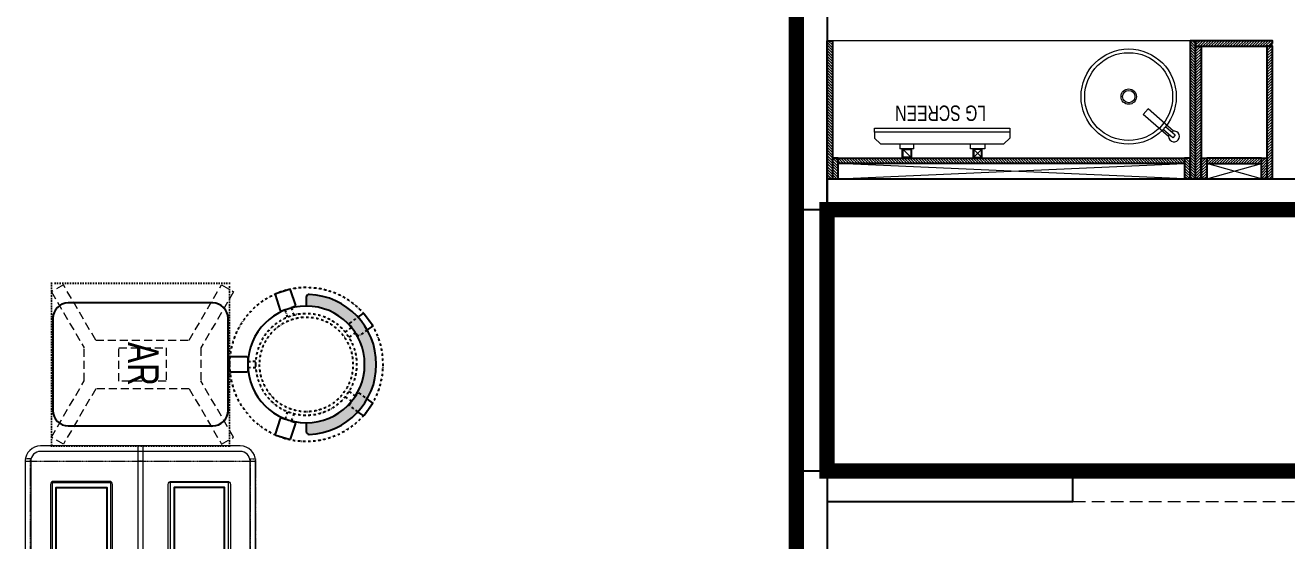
# Model space of a CAD drawing. Header units: feet. Extents: x 3377652 to 3393326, y -5469637 to -5455426.
# Drawn here: x 3385920 to 3390027, y -5465327 to -5463649 of the extents above; entities that cross this region are included whole.
import ezdxf

# ---------------------------------------------------------------- set-up
doc = ezdxf.new("R2010")
doc.units = ezdxf.units.FT
doc.header["$LTSCALE"] = 33
doc.header["$MEASUREMENT"] = 0
for name, pattern in [('a_p6_plan_L18$0$HIDDEN', [0.375, 0.25, -0.125]), ('ACAD_ISO03W100', [30, 12, -18]), ('DASHDOT2', [0.5, 0.25, -0.125, 0, -0.125]), ('DOT', [0.25, 0, -0.25]), ('HIDDEN2', [4.7624999999999975, 3.174999999999998, -1.587499999999999]), ('HIDDENX2', [0.75, 0.5, -0.25])]:
    doc.linetypes.add(name, pattern=pattern)
for name, color, linetype, lineweight in [('Floor-Unit', 1, 'Continuous', 13), ('HATCH', 9, 'Continuous', 9), ('LENS-CURTAIN', 5, 'a_p6_plan_L18$0$HIDDEN', 9), ('LENS-PARTITION', 21, 'Continuous', 25), ('LENS-TEXT', 31, 'Continuous', 5), ('LK-FF&E FLOOR', 1, 'Continuous', 9), ('LK-FF&E WALL', 1, 'Continuous', 9), ('LK-FLUTTED FINISH', 20, 'Continuous', 30), ('LK-IT', 3, 'Continuous', 18), ('LK-MIRROR', 133, 'Continuous', 13), ('LK-TILES FINISH', 251, 'Continuous', 5), ('LN-ELEVATION-1', 81, 'Continuous', 25), ('LN-ELEVATION-2', 103, 'Continuous', 20), ('LN-ELEVATION-3', 125, 'Continuous', 18), ('LN-ELEVATION-4', 145, 'Continuous', 13), ('LN-HATCH', 251, 'Continuous', 0), ('TV', 92, 'Continuous', 18)]:
    doc.layers.add(name, color=color, linetype=linetype, lineweight=lineweight)
doc.styles.add('LK TXT', font='GILC____.TTF', dxfattribs={"height": 100})
doc.styles.get("Standard").update_dxf_attribs({"font": 'GILC____.TTF'})
pattern_1 = [(44.99999999999998, (35858.5, -100655.3575484328), (-4.419417382415918, 4.419417382415923), [])]

# ---------------------------------------------------------------- blocks, each defined once
blk = doc.blocks.new('rtf')
at = {"color": 0, "linetype": 'ByBlock', "lineweight": -2}
for p, q in [((16412.5253540573, -172798.8148984113), (16452.40026456733, -172798.8148984113)), ((16412.5253540573, -172810.8148984113), (16412.5253540573, -172798.8148984113)), ((16412.5253540573, -172810.8148984113), (16452.40026456733, -172810.8148984113)), ((16425.26329468148, -172793.1007600746), (16535.26329468148, -172793.1007600746)), ((16425.26329468148, -172817.1007600746), (16535.26329468148, -172817.1007600746)), ((16535.26329468148, -172793.1007600746), (16535.26329468148, -172817.1007600746))]:
    blk.add_line(p, q, dxfattribs=at)
for centre, radius, start, end in [((16412.5253540573, -172805.1007600746), 17.5, 21.05058810897431, 340.9421780194656), ((16444.53660690578, -172804.8148984114), 9.891264419597851, 322.656233941354, 37.34376605891414)]:
    blk.add_arc(centre, radius, start, end, dxfattribs=at)
blk = doc.blocks.new('dsg')
at = {"color": 0, "linetype": 'ByBlock', "lineweight": -2}
for radius in [155, 143, 25, 20]:
    blk.add_circle((11491.5035008227, -171102.5847399924), radius, dxfattribs=at)
blk.add_blockref('rtf', (-5117.472106590168, 1702.9323767405), dxfattribs=at)
blk = doc.blocks.new('CLINIC - CABINET SINK')
at = {"layer": 'LN-HATCH', "ltscale": 0.5}
h = blk.add_hatch(dxfattribs=at)
h.set_pattern_fill('ANSI31', color=256, scale=2)
h.set_pattern_definition([(45, (4052861.500382861, 1708016.355767586), (-4.490128060534575, 4.490128060534575), [])])
h.paths.add_polyline_path([(-563.359543572413, 156.9999999999999), (564.640456427587, 156.9999999999999), (564.640456427587, 174.9999999999999), (-563.359543572413, 174.9999999999999)])
h.paths.add_polyline_path([(582.6404564275867, 225), (600.6404564275867, 225), (600.6404564275867, -225), (582.6404564275867, -225)])
h.paths.add_polyline_path([(564.640456427587, 225), (582.6404564275867, 225), (582.6404564275867, 156.9999999999999), (564.640456427587, 156.9999999999999)])
h.paths.add_polyline_path([(-581.359543572413, 225), (-599.359543572413, 225), (-599.359543572413, -225), (-581.359543572413, -225)])
h.paths.add_polyline_path([(-581.359543572413, 225), (-563.359543572413, 225), (-563.359543572413, 156.9999999999999), (-581.359543572413, 156.9999999999999)])
at = {"layer": 'LN-ELEVATION-1', "ltscale": 0.5}
for points in [[(-581.359543572413, 225), (-599.359543572413, 225), (-599.359543572413, -225), (-581.359543572413, -225)], [(-581.359543572413, 225), (-563.359543572413, 225), (-563.359543572413, 156.9999999999999), (-581.359543572413, 156.9999999999999)], [(564.640456427587, 225), (582.6404564275867, 225), (582.6404564275867, 156.9999999999999), (564.640456427587, 156.9999999999999)], [(582.6404564275867, 225), (600.6404564275867, 225), (600.6404564275867, -225), (582.6404564275867, -225)], [(-563.359543572413, 156.9999999999999), (564.640456427587, 156.9999999999999), (564.640456427587, 174.9999999999999), (-563.359543572413, 174.9999999999999)]]:
    blk.add_lwpolyline(points, close=True, dxfattribs=at)
at = {"layer": 'LN-ELEVATION-2', "ltscale": 0.5}
blk.add_line((582.6404564275867, -225), (-581.359543572413, -225), dxfattribs=at)
at = {"layer": 'LN-HATCH', "ltscale": 0.5}
for p, q in [((564.640456427587, 225), (-563.359543572413, 174.9999999999999)), ((-563.359543572413, 225), (564.640456427587, 174.9999999999999))]:
    blk.add_line(p, q, dxfattribs=at)
at = {"layer": 'LN-ELEVATION-3', "xscale": -1, "rotation": 41.1558274151866}
blk.add_blockref('dsg', (-103569.3304926871, 136346.6509754679), dxfattribs=at)
blk = doc.blocks.new('CLINIC SCREEN')
at = {"layer": 'TV'}
for p, q in [((-103.1090284836336, 42.85441964946222), (-127.4114311772946, 18.55201695591665)), ((-127.4114311772946, 42.85441964946222), (-103.1090284836336, 18.55201695591665)), ((102.7052824410566, 42.85441964946222), (127.007685134602, 18.55201695591665))]:
    blk.add_line(p, q, dxfattribs=at)
at = {"layer": 'TV', "ltscale": 12}
for p, q in [((-220.0000000000082, -19.41163062257681), (-200.5883693773149, 0)), ((200.5883693773149, 0), (-200.5883693773149, 0)), ((-138.5315413423604, 0), (-138.5315413423604, 15.514207008644)), ((-138.5315413423604, 15.514207008644), (-91.98892031613741, 15.514207008644)), ((-91.98892031613741, 15.514207008644), (-91.98892031613741, 0)), ((91.98892031610741, 15.514207008644), (91.98892031610741, 0)), ((91.98892031610741, 15.514207008644), (138.5315413423595, 15.514207008644)), ((138.5315413423595, 0), (138.5315413423595, 15.514207008644)), ((219.9999999999918, -19.41163062257681), (200.5883693773149, 0)), ((-220.0000000000082, -38.82326124538668), (-220.0000000000082, -19.41163062257681)), ((219.9999999999918, -38.82326124538668), (219.9999999999918, -19.41163062257681))]:
    blk.add_line(p, q, dxfattribs=at)
at = {"layer": 'TV'}
for points in [[(-130.4492315140169, 15.51421661919448), (-100.0712281470269, 15.51421661919448), (-100.0712281470269, 45.89221998606814), (-130.4492315140169, 45.89221998606814)], [(-127.4114311772946, 18.55201695591665), (-103.1090284836336, 18.55201695591665), (-103.1090284836336, 42.85441964946222), (-127.4114311772946, 42.85441964946222)], [(130.0454854713243, 15.51421661919448), (99.66748210433435, 15.51421661919448), (99.66748210433435, 45.89221998606814), (130.0454854713243, 45.89221998606814)], [(127.007685134602, 18.55201695591665), (102.7052824410566, 18.55201695591665), (102.7052824410566, 42.85441964946222), (127.007685134602, 42.85441964946222)]]:
    blk.add_lwpolyline(points, close=True, dxfattribs=at)
at = {"layer": 'TV', "ltscale": 12}
blk.add_lwpolyline([(-220.0000000000082, -51.71278328332107), (-220.0000000000082, -38.82326124538668), (219.9999999999918, -38.82326124538668), (219.9999999999918, -51.71278328332107)], close=True, dxfattribs=at)
at = {"layer": 'Floor-Unit', "color": 0, "ltscale": 2, "insert": (5.199680584678389, -100.4085774972336), "char_height": 50, "attachment_point": 5}
blk.add_mtext_dynamic_manual_height_columns('LG SCREEN', width=466.4796511627907, gutter_width=12.5, heights=[0], dxfattribs=at)
blk = doc.blocks.new('CLINIC - MOP CLOSET')
at = {"layer": 'LN-HATCH', "ltscale": 0.5}
h = blk.add_hatch(dxfattribs=at)
h.set_pattern_fill('ANSI31', color=256, scale=50, angle=360)
h.set_pattern_definition(pattern_1)
h.paths.add_polyline_path([(-106.3595435724128, 216), (-124.3595435724128, 216), (-124.3595435724128, -216), (-106.3595435724128, -216)])
h = blk.add_hatch(dxfattribs=at)
h.set_pattern_fill('ANSI31', color=256, scale=50, angle=360)
h.set_pattern_definition(pattern_1)
h.paths.add_polyline_path([(-106.3595435724128, 216), (-88.35954357241282, 216), (-88.35954357241282, 148), (-106.3595435724128, 148)])
h = blk.add_hatch(dxfattribs=at)
h.set_pattern_fill('ANSI31', color=256, scale=50, angle=360)
h.set_pattern_definition(pattern_1)
h.paths.add_polyline_path([(89.64045642758717, 216), (107.6404564275872, 216), (107.6404564275872, 148), (89.64045642758717, 148)])
h = blk.add_hatch(dxfattribs=at)
h.set_pattern_fill('ANSI31', color=256, scale=50, angle=360)
h.set_pattern_definition(pattern_1)
h.paths.add_polyline_path([(107.6404564275872, 216), (125.6404564275872, 216), (125.6404564275872, -216), (107.6404564275872, -216)])
h = blk.add_hatch(dxfattribs=at)
h.set_pattern_fill('ANSI31', color=256, scale=50, angle=360)
h.set_pattern_definition(pattern_1)
h.paths.add_polyline_path([(-88.35954357241282, 148), (89.64045642758717, 148), (89.64045642758717, 166), (-88.35954357241282, 166)])
h = blk.add_hatch(dxfattribs=at)
h.set_pattern_fill('ANSI31', color=256, scale=50, angle=360)
h.set_pattern_definition([(44.99999999999998, (35894.5, -101037.3575484328), (-4.419417382415918, 4.419417382415923), [])])
h.paths.add_polyline_path([(-115.3595435724055, -216), (-124.3595435724128, -225), (-124.3595435724128, -234), (125.6404564275872, -234), (125.6404564275872, -216)])
at = {"layer": 'LN-ELEVATION-1', "ltscale": 0.5}
for points in [[(-106.3595435724128, 216), (-124.3595435724128, 216), (-124.3595435724128, -216), (-106.3595435724128, -216)], [(-106.3595435724128, 216), (-88.35954357241282, 216), (-88.35954357241282, 148), (-106.3595435724128, 148)], [(89.64045642758717, 216), (107.6404564275872, 216), (107.6404564275872, 148), (89.64045642758717, 148)], [(107.6404564275872, 216), (125.6404564275872, 216), (125.6404564275872, -216), (107.6404564275872, -216)], [(-88.35954357241282, 148), (89.64045642758717, 148), (89.64045642758717, 166), (-88.35954357241282, 166)], [(-124.3595435724128, -225), (-124.3595435724128, -234), (125.6404564275872, -234), (125.6404564275872, -216), (-115.3595435724128, -216)]]:
    blk.add_lwpolyline(points, close=True, dxfattribs=at)
at = {"layer": 'LN-HATCH', "ltscale": 0.5}
for p, q in [((89.64045642758717, 216), (-88.35954357241282, 166)), ((-88.35954357241282, 216), (89.64045642758717, 166))]:
    blk.add_line(p, q, dxfattribs=at)
blk = doc.blocks.new('I-PAD Frame')
at = {"color": 3, "linetype": 'Continuous'}
blk.add_lwpolyline([(357868.7410323084, -232321.1361381283), (358122.7410323085, -232321.1361381283, 0.4142135623713902), (358132.7410323086, -232311.1361381283), (358132.7410323086, -232129.1361381283, 0.4142135623713902), (358122.7410323085, -232119.1361381283), (357868.7410323084, -232119.1361381283, 0.4142135623713902), (357858.7410323085, -232129.1361381283), (357858.7410323085, -232311.1361381283, 0.4142135623713902)], format="xyb", close=True, dxfattribs=at)
at = {"color": 3, "linetype": 'Continuous', "lineweight": 25}
blk.add_lwpolyline([(358113.2410323085, -232229.6755301424), (358113.2410323085, -232302.1361381283), (357878.2410323086, -232302.1361381283), (357878.2410323086, -232138.1361381283), (358113.2410323085, -232138.1361381283), (358113.2410323085, -232210.5967461141, 0.3275382217372251), (358114.6410323081, -232212.5046245168, -0.733799385757267), (358114.6410323086, -232227.7676517396, 0.3275382217372252)], format="xyb", close=True, dxfattribs=at)
blk = doc.blocks.new('Billing Counter 1800')
at = {"color": 5, "linetype": 'HIDDENX2', "ltscale": 0.025}
for p, q in [((-849.9999978118577, -374.9978339364752), (-850.0000002956948, 375)), ((849.9999976539983, -374.9978339364752), (850.0000001378356, 375))]:
    blk.add_line(p, q, dxfattribs=at)
at = {"color": 0, "linetype": 'Continuous'}
for p, q in [((850, 375), (-850, 375)), ((900, -325), (900, 325)), ((-850, -375), (850, -375))]:
    blk.add_line(p, q, dxfattribs=at)
at = {"color": 2, "linetype": 'Continuous'}
blk.add_line((849, -375), (849.9999976539983, -374.9978339364752), dxfattribs=at)
at = {"color": 2, "linetype": 'HIDDENX2', "ltscale": 0.025}
for points in [[(-857.9999984272289, 375), (-437.4115580061916, 375), (-437.4115580851212, 358), (-857.9999985061586, 358)], [(435.3333326776046, 375), (-435.2551077436656, 375), (-435.2551076647359, 358), (435.3333327565342, 358)], [(437.3333327565342, 375), (857.9217731775715, 375), (857.9217730986419, 358), (437.3333326776046, 358)], [(-857.9999984272289, -375), (-437.4115580061916, -375), (-437.4115580851212, -358), (-857.9999985061586, -358)], [(435.3333326776046, -375), (-435.2551077436656, -375), (-435.2551076647359, -358), (435.3333327563014, -358)], [(437.3333327563013, -375), (857.9217731775715, -375), (857.9217730986419, -358), (437.3333326776046, -358)]]:
    blk.add_lwpolyline(points, close=True, dxfattribs=at)
at = {"color": 5, "linetype": 'Continuous'}
for points in [[(-780.9166655030566, 97.25000000000001), (-513.9166655030567, 97.25000000000001), (-513.9166655030567, 286.25), (-780.9166655030566, 286.25)], [(780.9166655030566, 97.25000000000001), (513.9166655030567, 97.25000000000001), (513.9166655030567, 286.25), (780.9166655030566, 286.25)], [(-780.9166655030566, -97.25000000000001), (-513.9166655030567, -97.25000000000001), (-513.9166655030567, -286.25), (-780.9166655030566, -286.25)], [(780.9166655030566, -97.25000000000001), (513.9166655030567, -97.25000000000001), (513.9166655030567, -286.25), (780.9166655030566, -286.25)]]:
    blk.add_lwpolyline(points, close=True, dxfattribs=at)
at = {"color": 5, "linetype": 'HIDDENX2', "ltscale": 0.025}
blk.add_lwpolyline([(850, 8.5), (-850, 8.5), (-850, -8.5), (850, -8.5)], close=True, dxfattribs=at)
at = {"color": 0, "linetype": 'Continuous'}
for centre, radius, start, end in [((-850, 325), 50.0000000000291, 90, 180), ((849.999999999767, 325), 50.00000000005822, 0, 90), ((849.999999999767, -325), 50.0000000000291, 270, 0)]:
    blk.add_arc(centre, radius, start, end, dxfattribs=at)
at = {"layer": 'LN-ELEVATION-2'}
blk.add_line((-900, 325), (-900, -325), dxfattribs=at)
for points in [[(850, 375), (-850, 375, 0.4142135623725836), (-900, 325), (-900, -325, 0.4142135623725836), (-850, -375), (850, -375, 0.4142135623725837), (900, -325), (900, 325, 0.4142135623725836)], [(850, 357), (-850, 357, 0.4142135623730951), (-882, 325), (-882, -325, 0.4142135623730951), (-850, -357), (850, -357, 0.4142135623730951), (882, -325), (882, 325, 0.4142135623730951)]]:
    blk.add_lwpolyline(points, format="xyb", close=True, dxfattribs=at)
blk.add_lwpolyline([(-900, -8.5), (900, -8.5), (900, 8.5), (-900, 8.5)], close=True, dxfattribs=at)
blk.add_arc((-850, -325), 50.00000000005822, 180, 270, dxfattribs=at)
at = {"color": 2, "linetype": 'Continuous', "xscale": -1, "rotation": 180}
blk.add_blockref('I-PAD Frame', (-358643.1576978308, -232028.3861380983), dxfattribs=at)
at = {"color": 2, "linetype": 'Continuous', "rotation": 180}
blk.add_blockref('I-PAD Frame', (358643.1576977922, -232028.3861381579), dxfattribs=at)
at = {"color": 2, "linetype": 'Continuous'}
blk.add_blockref('I-PAD Frame', (-358643.1576978113, 232028.3861381281), dxfattribs=at)
at = {"color": 2, "linetype": 'Continuous', "xscale": -1}
blk.add_blockref('I-PAD Frame', (358643.1576978117, 232028.3861381281), dxfattribs=at)
at = {"layer": 'LENS-TEXT', "color": 0, "linetype": 'Continuous', "ltscale": 3, "insert": (-7.865375894587486, -8.871815700083971), "char_height": 100, "attachment_point": 5, "style": 'LK TXT'}
blk.add_mtext_dynamic_manual_height_columns('BILLING COUNTER', width=353.0555573365615, gutter_width=0.5, heights=[0], dxfattribs=at)
blk = doc.blocks.new('AR')
at = {"layer": 'LN-ELEVATION-2', "linetype": 'DOT', "lineweight": 25}
blk.add_lwpolyline([(0, 13.41378593863919), (530, 13.41378593863919), (530, 593.4137859386392), (0, 593.4137859386392)], close=True, dxfattribs=at)
at = {"layer": 'LN-ELEVATION-2', "lineweight": 25}
blk.add_lwpolyline([(465, 68.22063546301797), (465, 538.2206354630179, 0.4142135623730951), (415, 588.2206354630177), (115, 588.2206354630177, 0.4142135623730951), (65, 538.2206354630179), (65, 68.22063546301797, 0.4142135623730951), (115, 18.22063546301797), (415, 18.22063546301797, 0.4142135623730951)], format="xyb", close=True, dxfattribs=at)
at = {"layer": 'LN-ELEVATION-4', "linetype": 'HIDDEN2', "ltscale": 0.25}
for points in [[(185.8456009030342, 448.8780772723258), (5.888936847448348, 554.0078910568263), (28.48512306064368, 593.350836840691), (211.0874861851335, 486.6754184374586)], [(344.154399111867, 448.8780772762837), (524.1110631600021, 554.0078910947777), (501.5148769393563, 593.3508368753828), (318.9125138223171, 486.6754184374586)], [(211.0874861851335, 486.6754184376913), (318.9125138223171, 486.6754184376913)], [(185.8456009030342, 144.472759603057), (185.8456009030342, 448.8780772723258)], [(344.154399111867, 448.8780772762837), (344.154399111867, 144.4727595990989)], [(185.8456009030342, 144.472759603057), (5.888936847448348, 39.34294581855647), (28.48512306064368, 3.46917659e-08), (211.0874861851335, 106.6754184379242)], [(344.154399111867, 144.4727595990989), (524.1110631600021, 39.34294578060508), (501.5148769393563, 0), (318.9125138223171, 106.6754184379242)], [(318.9125138223171, 106.6754184376914), (211.0874861851335, 106.6754184376914)]]:
    blk.add_lwpolyline(points, dxfattribs=at)
blk.add_lwpolyline([(210.8456009030342, 373.9866790841333), (319.154399111867, 373.9866790841333), (319.154399111867, 219.3641577917151), (210.8456009030342, 219.3641577917151)], close=True, dxfattribs=at)
blk = doc.blocks.new('DR STOOL')
at = {"layer": 'HATCH'}
h = blk.add_hatch(dxfattribs=at)
h.set_pattern_fill('ANSI36', color=250, angle=-90.00000000000001)
h.set_pattern_definition([(315, (-227.8099174643867, 917.3997257252777), (6.173926083235043, -1.683798022700468), [7.9375, -1.587499999999999, 0, -1.587499999999999])])
edge = h.paths.add_edge_path()
edge.add_line((-190.0000000041909, 4.511094e-10), (-218.6899174675346, 4.511094e-10))
edge.add_arc((-218.6899174670689, 9.120000000388245), 9.119999999940092, 177.6119845363388, 269.9999999996136, ccw=False)
edge.add_arc((-1.8626451e-09, 3.565219e-10), 228.000000002257, 2.3880154632688004, 177.6119845367313, ccw=False)
edge.add_arc((218.6899174633436, 9.120000000497384), 9.120000000051716, -90.00000000034493, 2.3880154629299, ccw=False)
edge.add_line((218.6899174633436, 4.511094e-10), (190, 4.511094e-10))
edge.add_arc((-1.8626451e-09, 4.511094e-10), 190.000000001979, -1.27e-14, 180)
at = {"layer": 'LN-ELEVATION-1', "color": 1, "ltscale": 100}
for p, q in [((-128.6221585394814, 215.4841044476634), (-165.2704676063731, 189.0243927398114)), ((-124.7228340068832, 214.8545704018979), (-128.6221585394814, 215.4841044476634)), ((-112.6981821293011, 198.1996966340157), (-124.7228340068832, 214.8545704018979)), ((124.7553772013634, 214.9803744515593), (112.5488144652918, 198.2845540212292)), ((128.7014972954057, 215.5933048763618), (124.7553772013634, 214.9803744515593)), ((128.7014972954057, 215.5933048763618), (124.7553772013634, 214.9803744515593)), ((165.1911288509145, 188.915192311113), (128.7014972954057, 215.5933048763618)), ((165.1911288509145, 188.915192311113), (128.7014972954057, 215.5933048763618)), ((-165.2704676063731, 189.0243927398114), (-165.9069543029182, 185.0820035930228)), ((-165.9069543029182, 185.0820035930228), (-153.8003208162263, 168.3135803133482)), ((153.6734594982117, 168.4294150282658), (165.7973639420234, 185.0121775862135)), ((165.7973639420234, 185.0121775862135), (165.1911288509145, 188.915192311113)), ((165.7973639420234, 185.0121775862135), (165.1911288509145, 188.915192311113)), ((-191.2928382232785, -35.45407700946089), (-242.9550312487409, -52.24013893969095)), ((-187.9259491492994, -37.1695928365807), (-191.2928382232785, -35.45407700946089)), ((-184.1424400564283, -48.81403796559607), (-187.9259491492994, -37.1695928365807)), ((188.0651108901948, -36.96233201187715), (184.0504167033359, -49.19388854173303)), ((191.3981811110861, -35.27656588272658), (188.0651108901948, -36.96233201187715)), ((243.0100176925771, -52.21682526778022), (191.3981811110861, -35.27656588272658)), ((-242.9550312487409, -52.24013893969095), (-244.7482102331705, -55.75945052818861)), ((-244.7482102331705, -55.75945052818861), (-230.7800458371639, -98.74904560100549)), ((-173.8639617776498, -80.4479453730819), (-177.8421125086024, -68.2044548037811)), ((-175.5596735184081, -83.7759667420105), (-173.8639617776498, -80.4479453730819)), ((177.6922140880488, -68.56540505095472), (173.8739495249465, -80.1985000452405)), ((173.8739495249465, -80.1985000452405), (175.5794035866856, -83.5704969359358)), ((230.715890809428, -98.7280946081737), (244.8123673382215, -55.78040257930116)), ((244.8123673382215, -55.78040257930116), (243.0100176925771, -52.21682526778022)), ((-230.7800458371639, -98.74904560100549), (-227.2218665438704, -100.5620286722478)), ((-227.2218665438704, -100.5620286722478), (-175.5596735184081, -83.7759667420105)), ((175.5794035866856, -83.5704969359358), (227.1912401677109, -100.5107563209894)), ((227.1912401677109, -100.5107563209894), (230.715890809428, -98.7280946081737)), ((-22.72193054761737, -190.2142363802995), (-25.39390889601782, -192.886214728569)), ((-25.39390889601782, -192.886214728569), (-25.39390889601782, -247.2070584567482)), ((-10.47823652112856, -190.2142363802995), (-22.72193054761737, -190.2142363802995)), ((22.78362171910703, -190.2142363802995), (9.910054048988968, -190.2142363802995)), ((25.42475448176265, -192.8553691428751), (22.78362171910703, -190.2142363802995)), ((25.42475448176265, -247.1762128710543), (25.42475448176265, -192.8553691428751)), ((-25.39390889601782, -247.2070584567482), (-22.60096735274419, -250)), ((-22.60096735274419, -250), (22.60096735274419, -250)), ((22.60096735274419, -250), (25.42475448176265, -247.1762128710543))]:
    blk.add_line(p, q, dxfattribs=at)
at = {"layer": 'LN-ELEVATION-1', "linetype": 'DASHDOT2'}
for p, q in [((-153.8003208162263, 168.3135803133482), (-134.1093360339291, 141.0403694751003)), ((-92.92521573789418, 170.8129362839827), (-112.6981821293011, 198.1996966340157)), ((-103.4542870586738, 159.9154408004979), (-93.52748446213081, 167.0824927485227)), ((-93.52748446213081, 167.0824927485227), (-92.92521573789418, 170.8129362839827)), ((112.5488144652918, 198.2845540212292), (92.69529851106927, 171.1294289919315)), ((92.69529851106927, 171.1294289919315), (93.26858203159645, 167.4385604566923)), ((93.26858203159645, 167.4385604566923), (103.6608748426661, 159.8406005539291)), ((133.7372852512635, 141.1612321265929), (153.6734594982117, 168.4294150282658)), ((-134.1093360339291, 141.0403694751003), (-130.4219571123831, 140.4450534014686)), ((-130.4219571123831, 140.4450534014686), (-119.9844727469608, 147.9808124662595)), ((-119.9844727469608, 147.9808124662595), (-105.3687285655178, 126.9741353208374)), ((-88.15393704269081, 139.4771787207864), (-103.4542870586738, 159.9154408004979)), ((103.6608748426661, 159.8406005539291), (88.19885099539533, 139.4487815762331)), ((105.4096150295809, 126.94019481352), (120.1194891873747, 147.8074627162714)), ((120.1194891873747, 147.8074627162714), (130.0033113472163, 140.5812532722048)), ((130.0033113472163, 140.5812532722048), (133.7372852512635, 141.1612321265929)), ((-159.954806596972, -40.49024384317454), (-184.1424400564283, -48.81403796559607)), ((184.0504167033359, -49.19388854173303), (159.8786162491887, -40.79004861696012)), ((-177.8421125086024, -68.2044548037811), (-153.4148110738024, -60.73628028803068)), ((153.3006618716754, -61.02382378749462), (177.6922140880488, -68.56540505095472)), ((-10.92024635523557, -164.6382343793375), (-10.47823652112856, -190.2142363802995)), ((9.910054048988968, -190.2142363802995), (10.35584833659231, -164.674698740353))]:
    blk.add_line(p, q, dxfattribs=at)
at = {"layer": 'LN-ELEVATION-1', "color": 1, "ltscale": 100}
blk.add_lwpolyline([(-190.0000000023283, 0), (-218.6899174656719, 0, -0.4264743413925903), (-227.8019973598421, 9.5, -0.959166304662544), (227.8019973593764, 9.5, -0.4264743413925903), (218.6899174647406, 0), (190.0000000013969, 0)], format="xyb", dxfattribs=at)
at = {"layer": 'LN-ELEVATION-1', "linetype": 'DASHDOT2'}
for radius in [250, 165, 153]:
    blk.add_circle((0, 0), radius, dxfattribs=at)
at = {"layer": 'LN-ELEVATION-1', "color": 1, "ltscale": 100}
blk.add_circle((0, 0), 190, dxfattribs=at)

msp = doc.modelspace()

# ---------------------------------------------------------------- linework, layer by layer
at = {"layer": 'LENS-CURTAIN', "ltscale": 5}
for points in [[(3388430.348789043, -5465099.470681904), (3388530.348789045, -5465099.470681904), (3388530.348789045, -5464249.470681903), (3388430.348789043, -5464249.470681903)], [(3389330.348789044, -5465199.470681902), (3390130.348789044, -5465199.470681902), (3390130.348789044, -5465099.470681901), (3389330.348789044, -5465099.470681901)]]:
    msp.add_lwpolyline(points, close=True, dxfattribs=at)
at = {"layer": 'LENS-PARTITION'}
for points in [[(3388530.348789045, -5464249.470681903), (3388430.348789043, -5464249.470681903), (3388430.348789043, -5461667.757730712), (3388530.348789045, -5461652.353986395)], [(3388530.348789045, -5464149.470681904), (3390130.348789043, -5464149.470681904), (3390130.348789043, -5464249.470681903), (3388530.348789045, -5464249.470681903)], [(3388530.348789045, -5467806.979295447), (3388430.348789043, -5467806.979295447), (3388430.348789043, -5465099.470681904), (3388530.348789044, -5465099.470681904)], [(3389330.348789044, -5465099.470681901), (3388530.348789045, -5465099.470681904), (3388530.348789045, -5465199.470681904), (3389330.348789044, -5465199.470681902)]]:
    msp.add_lwpolyline(points, close=True, dxfattribs=at)
at = {"layer": 'LK-FLUTTED FINISH', "linetype": 'ACAD_ISO03W100', "ltscale": 0.05, "const_width": 50}
msp.add_lwpolyline([(3388430.348789043, -5464249.470681903), (3388430.348789043, -5469406.979295447)], dxfattribs=at)
at = {"layer": 'LK-MIRROR', "linetype": 'ACAD_ISO03W100', "ltscale": 0.05, "const_width": 50}
msp.add_lwpolyline([(3388430.348789043, -5462096.979295447), (3388430.348789043, -5464249.470681903)], dxfattribs=at)
at = {"layer": 'LK-TILES FINISH', "color": 212, "linetype": 'ACAD_ISO03W100', "ltscale": 0.05, "const_width": 50}
msp.add_lwpolyline([(3388530.348789045, -5465099.470681901), (3390930.348789045, -5465099.470681901), (3390930.348789043, -5462949.470681904), (3390130.348789043, -5462949.470681904), (3390130.348789043, -5464249.470681903), (3388530.348789045, -5464249.470681903)], close=True, dxfattribs=at)

# ---------------------------------------------------------------- block references
at = {"layer": 'LK-FF&E FLOOR'}
for name, p, rotation in [('AR', (3386598.506036772, -5465018.059699058), 89.99999999999999), ('Billing Counter 1800', (3386295.092250833, -5465918.059699058), 270)]:
    msp.add_blockref(name, p, dxfattribs=dict(at, rotation=rotation))
at = {"layer": 'LK-FF&E FLOOR', "xscale": -1, "rotation": 270}
msp.add_blockref('DR STOOL', (3386835.092250834, -5464753.059699059), dxfattribs=at)
at = {"layer": 'LK-FF&E WALL', "xscale": -1, "rotation": 180}
msp.add_blockref('CLINIC - CABINET SINK', (3389129.708332617, -5463924.470681904), dxfattribs=at)
at = {"layer": 'LK-FF&E WALL', "rotation": 180}
msp.add_blockref('CLINIC - MOP CLOSET', (3389855.989245473, -5463933.470681904), dxfattribs=at)
at = {"layer": 'LK-IT', "rotation": 180}
msp.add_blockref('CLINIC SCREEN', (3388905.348789045, -5464035.578461928), dxfattribs=at)

# ---------------------------------------------------------------- texts
at = {"layer": 'LENS-TEXT', "color": 0, "linetype": 'Continuous', "ltscale": 3, "insert": (3386304.57669489, -5464751.402662152), "char_height": 100, "attachment_point": 5, "rotation": 270, "style": 'LK TXT'}
msp.add_mtext_dynamic_manual_height_columns('AR', width=237.4408088319178, gutter_width=12.5, heights=[0], dxfattribs=at)

doc.saveas('drawing.dxf')
